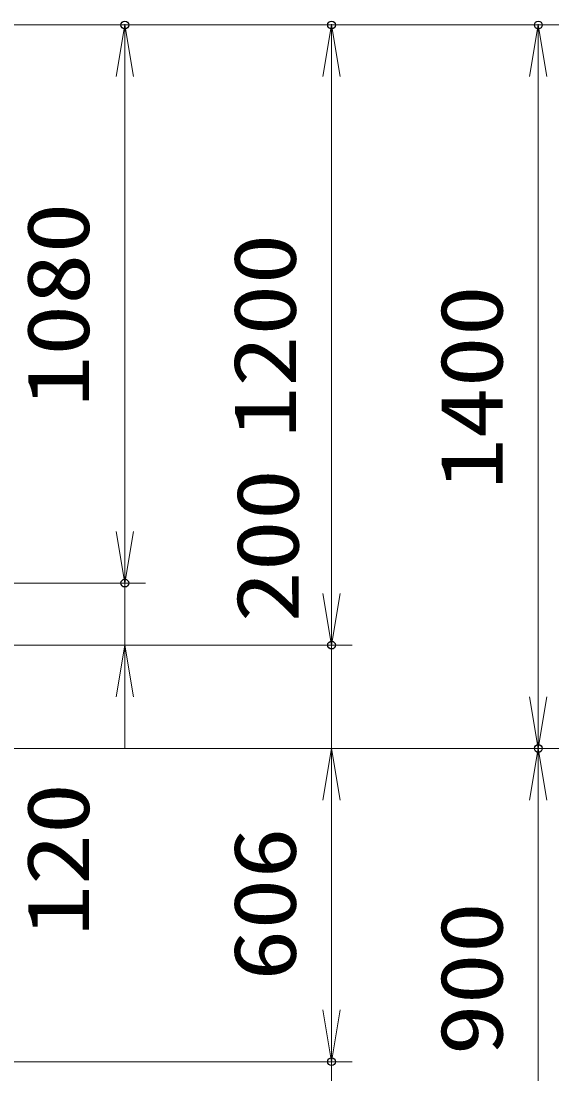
# Model space of a CAD drawing. Units: millimetres at full size. Extents: x -11880 to 11880, y -8400 to 8400.
# Drawn here: x 5464 to 6505, y -1396 to 641 of the extents above; entities that cross this region are included whole.
import ezdxf
from ezdxf.enums import TextEntityAlignment as Align

# ---------------------------------------------------------------- set-up
doc = ezdxf.new("R2010")
doc.units = ezdxf.units.MM
doc.header["$LTSCALE"] = 30
doc.header["$PDMODE"] = 32
doc.header["$PDSIZE"] = 15
doc.layers.add('0-4_寸法線', color=4, linetype='Continuous', lineweight=18)
doc.layers.add('0-5_0', color=7, linetype='Continuous', lineweight=18)
doc.layers.add('0-6_Defpoints', color=7, linetype='Continuous')
doc.styles.add('ＭＳ ゴシック', font='')
doc.styles.get('ＭＳ ゴシック').set_extended_font_data('MS Gothic')

# ---------------------------------------------------------------- blocks, each defined once
blk = doc.blocks.new('_Open')
at = {"layer": '0-5_0', "color": 4}
blk.add_line((-30, 5), (0, 0), dxfattribs=at)
blk.add_lwpolyline([(-30, -5), (0, 0), (-30, 0)], dxfattribs=at)

msp = doc.modelspace()

# ---------------------------------------------------------------- linework, layer by layer
at = {"layer": '0-4_寸法線'}
for p, q in [((3778.04, 633.51), (5705.27, 633.51)), ((3778.04, 633.51), (6105.27, 633.51)), ((3778.04, 633.51), (6505.27, 633.51)), ((5665.27, -446.49), (5665.27, 633.51)), ((6065.27, -566.49), (6065.27, 633.51)), ((6465.27, -766.49), (6465.27, 633.51)), ((5665.27, -346.49), (5665.27, -246.49)), ((6065.27, -466.49), (6065.27, -366.49)), ((3778.04, -446.49), (5705.27, -446.49)), ((3778.04, -446.49), (5705.27, -446.49)), ((5665.27, -566.49), (5665.27, -446.49)), ((4508.04, -566.49), (5705.27, -566.49)), ((4508.04, -566.49), (6105.27, -566.49)), ((4508.04, -566.49), (6105.27, -566.49)), ((6065.27, -766.49), (6065.27, -566.49)), ((5665.27, -666.49), (5665.27, -766.49)), ((4508.04, -766.49), (6105.27, -766.49)), ((4508.04, -766.49), (6105.27, -766.49)), ((4508.04, -766.49), (6505.27, -766.49)), ((4508.04, -766.49), (6505.27, -766.49)), ((6065.27, -766.49), (6065.27, -1372.49)), ((6465.27, -1666.49), (6465.27, -766.49)), ((6065.27, -866.49), (6065.27, -966.49)), ((6065.27, -1272.49), (6065.27, -1172.49)), ((4158.04, -1372.49), (6105.27, -1372.49)), ((4158.04, -1372.49), (6105.27, -1372.49)), ((6065.27, -1372.49), (6065.27, -1522.49))]:
    msp.add_line(p, q, dxfattribs=at)
at = {"layer": '0-6_Defpoints'}
for p in [(5665.27, 633.51), (6065.27, 633.51), (6465.27, 633.51), (5665.27, -446.49), (6065.27, -566.49), (6465.27, -766.49), (6065.27, -1372.49)]:
    msp.add_point(p, dxfattribs=at)

# ---------------------------------------------------------------- block references
at = {"layer": '0-4_寸法線', "xscale": 3.333333, "yscale": 3.333333}
for p, rotation in [((5665.27, 633.51), 90), ((6065.27, 633.51), 90), ((6465.27, 633.51), 90), ((5665.27, -446.49), 270), ((5665.27, -446.49), 270), ((6065.27, -566.49), 270), ((6065.27, -566.49), 270), ((5665.27, -566.49), 90), ((6465.27, -766.49), 270), ((6065.27, -766.49), 90), ((6065.27, -766.49), 90), ((6465.27, -766.49), 90), ((6065.27, -1372.49), 270), ((6065.27, -1372.49), 270)]:
    msp.add_blockref('_Open', p, dxfattribs=dict(at, rotation=rotation))

# ---------------------------------------------------------------- texts
at = {"layer": '0-4_寸法線', "color": 254, "style": 'ＭＳ ゴシック', "width": 1.2}
for s, p in [('1080', (5632.58, -105.69)), ('1200', (6032.58, -165.69)), ('1400', (6432.58, -265.69)), ('200', (6038.08, -522.59)), ('120', (5632.58, -1130.05)), ('606', (6032.58, -1215.89)), ('900', (6432.58, -1360.49))]:
    msp.add_text(s, height=121.2, rotation=90, dxfattribs=at).set_placement(p, align=Align.BOTTOM_LEFT)

doc.saveas('drawing.dxf')
